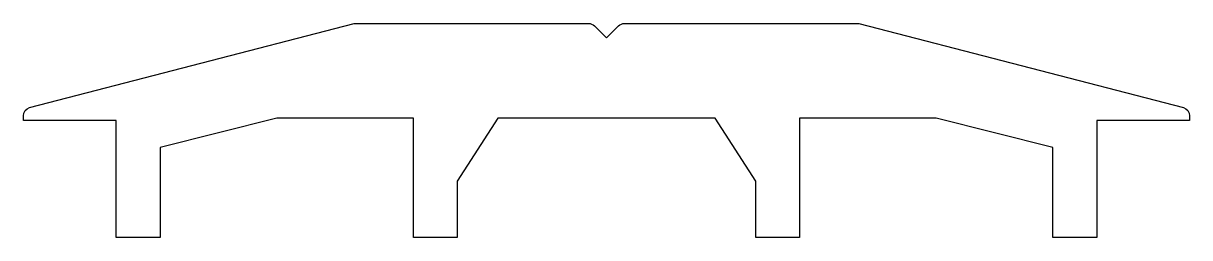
# Model space of a CAD drawing. Extents: x 154.7 to 194.7, y 228.5 to 235.9.
import ezdxf

# ---------------------------------------------------------------- set-up
doc = ezdxf.new("R2010")
doc.units = 0
doc.layers.add('ERCAN', color=220, linetype='CONTINUOUS')

msp = doc.modelspace()

# ---------------------------------------------------------------- linework, layer by layer
at = {"layer": 'ERCAN', "color": 7}
msp.add_lwpolyline([(179.839, 228.538), (179.839, 230.472), (178.441, 232.623), (174.714, 232.623), (170.987, 232.623), (169.589, 230.472), (169.589, 228.538), (168.089, 228.538), (168.089, 232.623), (163.402, 232.623), (159.391, 231.621), (159.391, 228.542), (157.891, 228.542), (157.891, 232.542), (154.701, 232.542), (154.701, 232.706, -0.330326), (154.914, 232.993), (166.049, 235.872), (174.09, 235.872, -0.198912), (174.302, 235.784), (174.714, 235.372), (175.126, 235.784, -0.198912), (175.338, 235.872), (183.379, 235.872), (194.514, 232.993, -0.330326), (194.727, 232.706), (194.727, 232.542), (191.537, 232.542), (191.537, 228.542), (190.037, 228.542), (190.037, 231.621), (186.027, 232.623), (181.339, 232.623), (181.339, 228.538)], format="xyb", close=True, dxfattribs=at)

doc.saveas('drawing.dxf')
